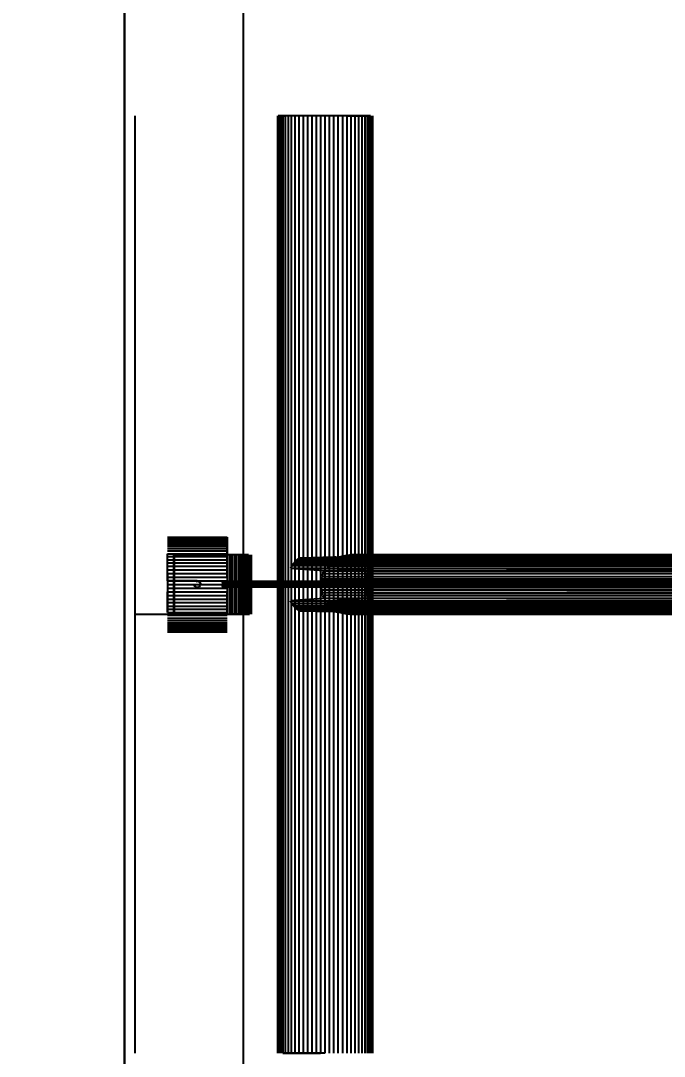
# Model space of a CAD drawing. Extents: x 11992 to 29481, y -6727 to 6811.
# Drawn here: x 12582.2 to 12690.5, y -3686 to -3511.4 of the extents above; entities that cross this region are included whole.
import ezdxf

# ---------------------------------------------------------------- set-up
doc = ezdxf.new("R2010")
doc.units = 0
doc.header["$MEASUREMENT"] = 0
doc.layers.get('0').update_dxf_attribs({"color": 8, "linetype": 'CONTINUOUS'})
doc.layers.get('Defpoints').update_dxf_attribs({"color": 8, "linetype": 'CONTINUOUS'})
for name, color, linetype in [('FF-FINISH【完成面】', 8, 'CONTINUOUS'), ('WALL', 8, 'CONTINUOUS'), ('zoylight 4标注', 9, 'CONTINUOUS')]:
    doc.layers.add(name, color=color, linetype=linetype)
doc.styles.add('CCD-DIM', font='archs.shx', dxfattribs={"width": 0.8})
doc.dimstyles.new('zoylight_DIM_40', dxfattribs={"dimscale": 40, "dimtxt": 1.9, "dimasz": 0.4, "dimexe": 0.5, "dimexo": 0.5, "dimgap": 0.5, "dimtad": 1, "dimdec": 0, "dimrnd": 5, "dimzin": 12, "dimdsep": 46, "dimtxsty": 'CCD-DIM', "dimblk": 'CCD_Dimension_Tick', "dimcen": 0.125, "dimclrd": 44, "dimclre": 44, "dimclrt": 50, "dimadec": 0, "dimazin": 0, "dimtfac": 1, "dimtdec": 0, "dimtmove": 2, "dimatfit": 3, "dimldrblk": 'CCD_Leader_Dot', "dimfxl": 0, "dimtvp": 1, "dimtolj": 1, "dimtzin": 0, "dimarcsym": 0})

# ---------------------------------------------------------------- blocks, each defined once
blk = doc.blocks.new('CCD_Dimension_Tick')
at = {"color": 0, "linetype": 'ByBlock'}
for p, q in [((-1.091, 0), (0, 0)), ((0, 0), (1.091, 0))]:
    blk.add_line(p, q, dxfattribs=at)
at = {"color": 0, "linetype": 'Continuous', "const_width": 0.608}
blk.add_lwpolyline([(-0.61, -0.61), (0.61, 0.61)], dxfattribs=at)
blk = doc.blocks.new('*D130')
at = {"layer": 'Defpoints', "color": 0, "linetype": 'Continuous'}
for p in [(12599.61, -3484.83), (12599.61, -3548.51), (14149.61, -3548.51)]:
    blk.add_point(p, dxfattribs=at)
at = {"layer": 'zoylight 4标注', "color": 44, "linetype": 'Continuous', "lineweight": -2}
blk.add_line((12599.61, -3528.51), (12599.61, -3464.83), dxfattribs=at)
at = {"layer": 'zoylight 4标注', "color": 44, "lineweight": -2}
for p, q in [((14149.61, -3528.51), (14149.61, -3464.83)), ((14133.61, -3484.83), (12615.61, -3484.83))]:
    blk.add_line(p, q, dxfattribs=at)
at = {"layer": 'zoylight 4标注', "color": 44, "linetype": 'Continuous', "lineweight": -2, "xscale": 16, "yscale": 16, "zscale": 16}
for p, rotation in [((12599.61, -3484.83), 180.0000000003128), ((14149.61, -3484.83), 3.127897940657931e-10)]:
    blk.add_blockref('CCD_Dimension_Tick', p, dxfattribs=dict(at, rotation=rotation))
at = {"layer": 'zoylight 4标注', "color": 50, "linetype": 'Continuous', "insert": (13374.61, -3426.83), "char_height": 76, "attachment_point": 5, "style": 'CCD-DIM'}
blk.add_mtext('\\A1;1550', dxfattribs=at)
blk = doc.blocks.new('CCD_Leader_Dot')
at = {"color": 0, "linetype": 'ByBlock'}
blk.add_line((-5, 0), (-10, 0), dxfattribs=at)
at = {"color": 0, "linetype": 'ByBlock', "const_width": 5}
blk.add_lwpolyline([(-2.5, 0, 1), (2.5, 0, 1)], format="xyb", close=True, dxfattribs=at)

msp = doc.modelspace()

# ---------------------------------------------------------------- linework, layer by layer
for p, q in [((12599.62, -4169.41, 559.57), (12599.62, 430.6, 559.57)), ((12599.62, -4169.41, 379.57), (12599.62, 430.6, 379.57)), ((12599.62, -669.41, -2440.43), (12599.63, -3969.41, -2440.43)), ((12601.39, -3527.47, -1660.38), (12601.39, -3685.47, -1660.38)), ((12601.39, -3527.47, -1720.38), (12601.39, -3685.47, -1720.38)), ((12625.39, -3527.47, -1650.18), (12625.39, -3685.47, -1650.18)), ((12625.42, -3527.47, -1649.46), (12625.42, -3685.47, -1649.46)), ((12625.42, -3527.47, -1650.9), (12625.42, -3685.47, -1650.9)), ((12625.52, -3527.47, -1651.63), (12625.52, -3685.47, -1651.63)), ((12625.52, -3527.47, -1648.72), (12625.52, -3685.47, -1648.72)), ((12625.52, -3527.47, -1651.63), (12625.7, -3527.47, -1647.98)), ((12626.28, -3527.47, -1653.85), (12625.52, -3527.47, -1651.63)), ((12625.7, -3527.47, -1652.38), (12625.7, -3685.47, -1652.38)), ((12625.7, -3527.47, -1647.98), (12625.7, -3685.47, -1647.98)), ((12625.7, -3527.47, -1647.98), (12626.69, -3527.47, -1645.8)), ((12625.95, -3527.47, -1647.23), (12625.95, -3685.47, -1647.23)), ((12625.95, -3527.47, -1653.12), (12625.95, -3685.47, -1653.12)), ((12626.28, -3527.47, -1653.85), (12626.28, -3685.47, -1653.85)), ((12629.01, -3527.47, -1656.87), (12626.28, -3527.47, -1653.85)), ((12626.28, -3527.47, -1646.5), (12626.28, -3685.47, -1646.5)), ((12631.19, -3527.47, -1642.49), (12626.69, -3527.47, -1645.8)), ((12626.69, -3527.47, -1645.8), (12626.69, -3685.47, -1645.8)), ((12626.69, -3527.47, -1654.55), (12626.69, -3685.47, -1654.55)), ((12627.18, -3527.47, -1655.22), (12627.18, -3685.47, -1655.22)), ((12627.18, -3527.47, -1645.13), (12627.18, -3685.47, -1645.13)), ((12627.73, -3527.47, -1655.83), (12627.73, -3685.47, -1655.83)), ((12627.73, -3527.47, -1644.52), (12627.73, -3685.47, -1644.52)), ((12628.35, -3527.47, -1643.97), (12628.35, -3685.47, -1643.97)), ((12628.35, -3527.47, -1656.39), (12628.35, -3685.47, -1656.39)), ((12637.06, -3527.47, -1657.28), (12629.01, -3527.47, -1656.87)), ((12629.01, -3527.47, -1656.87), (12629.01, -3685.47, -1656.87)), ((12629.01, -3527.47, -1643.48), (12629.01, -3685.47, -1643.48)), ((12629.72, -3527.47, -1643.07), (12629.72, -3685.47, -1643.07)), ((12629.72, -3527.47, -1657.28), (12629.72, -3685.47, -1657.28)), ((12630.44, -3527.47, -1657.61), (12630.44, -3685.47, -1657.61)), ((12630.44, -3527.47, -1642.74), (12630.44, -3685.47, -1642.74)), ((12631.19, -3527.47, -1657.87), (12631.19, -3685.47, -1657.87)), ((12631.19, -3527.47, -1642.49), (12631.19, -3685.47, -1642.49)), ((12635.59, -3527.47, -1642.49), (12631.19, -3527.47, -1642.49)), ((12631.93, -3527.47, -1658.04), (12631.93, -3685.47, -1658.04)), ((12631.93, -3527.47, -1642.31), (12631.93, -3685.47, -1642.31)), ((12632.67, -3527.47, -1658.14), (12632.67, -3685.47, -1658.14)), ((12632.67, -3527.47, -1642.21), (12632.67, -3685.47, -1642.21)), ((12633.39, -3527.47, -1658.18), (12633.39, -3685.47, -1658.18)), ((12633.39, -3527.47, -1642.18), (12633.39, -3685.47, -1642.18)), ((12634.11, -3527.47, -1658.14), (12634.11, -3685.47, -1658.14)), ((12634.85, -3527.47, -1658.04), (12634.85, -3685.47, -1658.04)), ((12634.85, -3527.47, -1642.31), (12634.85, -3685.47, -1642.31)), ((12635.59, -3527.47, -1642.49), (12635.59, -3685.47, -1642.49)), ((12639.05, -3527.47, -1644.52), (12635.59, -3527.47, -1642.49)), ((12635.59, -3527.47, -1657.87), (12635.59, -3685.47, -1657.87)), ((12636.34, -3527.47, -1642.74), (12636.34, -3685.47, -1642.74)), ((12636.34, -3527.47, -1657.61), (12636.34, -3685.47, -1657.61)), ((12637.06, -3527.47, -1657.28), (12637.06, -3685.47, -1657.28)), ((12637.06, -3527.47, -1643.07), (12637.06, -3685.47, -1643.07)), ((12637.06, -3527.47, -1657.28), (12639.05, -3527.47, -1655.83)), ((12637.77, -3527.47, -1643.48), (12637.77, -3685.47, -1643.48)), ((12637.77, -3527.47, -1656.87), (12637.77, -3685.47, -1656.87)), ((12638.43, -3527.47, -1643.97), (12638.43, -3685.47, -1643.97)), ((12638.43, -3527.47, -1656.39), (12638.43, -3685.47, -1656.39)), ((12639.05, -3527.47, -1644.52), (12639.05, -3685.47, -1644.52)), ((12639.05, -3527.47, -1655.83), (12640.5, -3527.47, -1653.85)), ((12639.05, -3527.47, -1655.83), (12639.05, -3685.47, -1655.83)), ((12641.08, -3527.47, -1647.98), (12639.05, -3527.47, -1644.52)), ((12639.6, -3527.47, -1645.13), (12639.6, -3685.47, -1645.13)), ((12639.6, -3527.47, -1655.22), (12639.6, -3685.47, -1655.22)), ((12640.09, -3527.47, -1654.55), (12640.09, -3685.47, -1654.55)), ((12640.09, -3527.47, -1645.8), (12640.09, -3685.47, -1645.8)), ((12640.5, -3527.47, -1653.85), (12640.5, -3685.47, -1653.85)), ((12640.5, -3527.47, -1646.5), (12640.5, -3685.47, -1646.5)), ((12640.5, -3527.47, -1653.85), (12641.08, -3527.47, -1647.98)), ((12640.83, -3527.47, -1653.12), (12640.83, -3685.47, -1653.12)), ((12640.83, -3527.47, -1647.23), (12640.83, -3685.47, -1647.23)), ((12641.08, -3527.47, -1647.98), (12641.08, -3685.47, -1647.98)), ((12641.08, -3527.47, -1652.38), (12641.08, -3685.47, -1652.38)), ((12641.26, -3527.47, -1648.72), (12641.26, -3685.47, -1648.72)), ((12641.26, -3527.47, -1651.63), (12641.26, -3685.47, -1651.63)), ((12641.36, -3527.47, -1649.46), (12641.36, -3685.47, -1649.46)), ((12641.36, -3527.47, -1650.9), (12641.36, -3685.47, -1650.9)), ((12641.39, -3527.47, -1660.38), (12641.39, -3685.47, -1660.38)), ((12641.39, -3527.47, -1720.38), (12641.39, -3685.47, -1720.38)), ((12641.39, -3527.47, -1660.38), (12641.39, -3527.47, -1720.38)), ((12641.39, -3527.47, -1650.18), (12641.39, -3685.47, -1650.18)), ((12641.39, -3527.47, -1660.38), (12641.39, -3527.47, -1720.38)), ((12606.9, -3598.47, -1902.31), (12616.9, -3598.47, -1902.31)), ((12606.9, -3598.5, -1901.69), (12616.9, -3598.5, -1901.69)), ((12606.9, -3598.57, -1901.06), (12616.9, -3598.57, -1901.06)), ((12606.9, -3598.57, -1903.57), (12616.9, -3598.57, -1903.57)), ((12606.9, -3598.69, -1900.45), (12616.9, -3598.69, -1900.45)), ((12606.9, -3598.69, -1904.18), (12616.9, -3598.69, -1904.18)), ((12606.9, -3598.86, -1899.84), (12616.9, -3598.86, -1899.84)), ((12606.9, -3598.86, -1904.79), (12616.9, -3598.86, -1904.79)), ((12606.9, -3599.08, -1899.25), (12616.9, -3599.08, -1899.25)), ((12606.9, -3599.08, -1905.38), (12616.9, -3599.08, -1905.38)), ((12616.9, -3600.39, -1897.12), (12616.9, -3598.5, -1901.69)), ((12616.9, -3598.5, -1902.94), (12616.9, -3606.47, -1910.31)), ((12616.9, -3598.5, -1901.69), (12616.9, -3598.5, -1902.94)), ((12606.9, -3599.34, -1898.68), (12616.9, -3599.34, -1898.68)), ((12606.9, -3599.34, -1905.95), (12616.9, -3599.34, -1905.95)), ((12606.9, -3599.65, -1898.13), (12616.9, -3599.65, -1898.13)), ((12606.9, -3599.65, -1906.49), (12616.9, -3599.65, -1906.49)), ((12606.9, -3600, -1897.61), (12616.9, -3600, -1897.61)), ((12606.9, -3600, -1907.02), (12616.9, -3600, -1907.02)), ((12606.9, -3600.39, -1897.12), (12616.9, -3600.39, -1897.12)), ((12606.9, -3600.39, -1907.51), (12616.9, -3600.39, -1907.51)), ((12606.9, -3600.82, -1896.66), (12616.9, -3600.82, -1896.66)), ((12606.9, -3600.82, -1907.97), (12616.9, -3600.82, -1907.97)), ((12616.9, -3601.77, -1895.84), (12616.9, -3600.39, -1897.12)), ((12601.39, -3601.47, -1283.88), (12601.39, -3611.47, -1283.88)), ((12601.39, -3601.47, -1275.88), (12601.39, -3611.47, -1275.88)), ((12606.9, -3605.84, -1894.34), (12606.9, -3601.28, -1896.23)), ((12606.9, -3601.28, -1908.4), (12616.9, -3601.28, -1896.23)), ((12606.9, -3601.28, -1908.4), (12616.9, -3601.28, -1908.4)), ((12606.9, -3601.77, -1895.84), (12616.9, -3601.77, -1895.84)), ((12606.9, -3602.29, -1895.49), (12616.9, -3602.29, -1895.49)), ((12607.89, -3601.47, -1275.88), (12607.89, -3611.47, -1275.88)), ((12607.89, -3601.47, -1283.88), (12607.89, -3611.47, -1283.88)), ((12619.18, -3601.47, -1283.23), (12607.89, -3601.47, -1283.88)), ((12607.99, -3601.47, -1283.88), (12607.99, -3611.47, -1283.88)), ((12607.99, -3601.47, -1275.88), (12607.99, -3611.47, -1275.88)), ((12616.9, -3605.22, -1894.41), (12616.9, -3601.77, -1895.84)), ((12616.99, -3601.47, -1275.88), (12616.99, -3611.47, -1275.88)), ((12617.35, -3601.47, -1283.86), (12617.35, -3611.47, -1283.86)), ((12617.72, -3601.47, -1283.81), (12617.72, -3611.47, -1283.81)), ((12617.72, -3601.47, -1275.94), (12617.72, -3611.47, -1275.94)), ((12618.09, -3601.47, -1276.03), (12618.09, -3611.47, -1276.03)), ((12618.09, -3601.47, -1283.72), (12618.09, -3611.47, -1283.72)), ((12618.46, -3601.47, -1283.6), (12618.46, -3611.47, -1283.6)), ((12620.54, -3601.47, -1281.71), (12618.46, -3601.47, -1276.16)), ((12618.46, -3601.47, -1276.16), (12618.46, -3611.47, -1276.16)), ((12618.83, -3601.47, -1276.32), (12618.83, -3611.47, -1276.32)), ((12618.83, -3601.47, -1283.43), (12618.83, -3611.47, -1283.43)), ((12619.18, -3601.47, -1276.53), (12619.18, -3611.47, -1276.53)), ((12619.18, -3601.47, -1283.23), (12619.18, -3611.47, -1283.23)), ((12619.18, -3601.47, -1283.23), (12620.54, -3601.47, -1281.71)), ((12619.51, -3601.47, -1276.77), (12619.51, -3611.47, -1276.77)), ((12619.51, -3601.47, -1282.98), (12619.51, -3611.47, -1282.98)), ((12619.82, -3601.47, -1277.05), (12619.82, -3611.47, -1277.05)), ((12619.82, -3601.47, -1282.71), (12619.82, -3611.47, -1282.71)), ((12620.09, -3601.47, -1277.36), (12620.09, -3611.47, -1277.36)), ((12620.09, -3601.47, -1282.4), (12620.09, -3611.47, -1282.4)), ((12620.34, -3601.47, -1282.07), (12620.34, -3611.47, -1282.07)), ((12620.34, -3601.47, -1277.69), (12620.34, -3611.47, -1277.69)), ((12620.54, -3601.47, -1281.71), (12620.54, -3611.47, -1281.71)), ((12620.54, -3601.47, -1278.04), (12620.54, -3611.47, -1278.04)), ((12620.71, -3601.47, -1281.35), (12620.71, -3611.47, -1281.35)), ((12620.71, -3601.47, -1278.4), (12620.71, -3611.47, -1278.4)), ((12620.84, -3601.47, -1278.78), (12620.84, -3611.47, -1278.78)), ((12620.84, -3601.47, -1280.98), (12620.84, -3611.47, -1280.98)), ((12620.92, -3601.47, -1280.6), (12620.92, -3611.47, -1280.6)), ((12620.92, -3601.47, -1279.15), (12620.92, -3611.47, -1279.15)), ((12620.97, -3601.47, -1280.24), (12620.97, -3611.47, -1280.24)), ((12620.97, -3601.47, -1279.52), (12620.97, -3611.47, -1279.52)), ((12620.99, -3601.47, -1279.88), (12620.99, -3611.47, -1279.88)), ((12628.11, -3602.94, -1650.97), (12628.4, -3602.59, -1651.21)), ((12628.4, -3602.59, -1651.21), (12628.72, -3602.29, -1651.48)), ((12628.4, -3602.59, -1651.21), (12889.16, -3602.59, -1343.23)), ((12628.72, -3602.29, -1651.48), (12629.06, -3602.03, -1651.76)), ((12628.72, -3602.29, -1651.48), (12933.61, -3602.29, -1339.71)), ((12635.07, -3601.89, -1645.06), (12629.06, -3602.03, -1651.76)), ((12629.06, -3602.03, -1651.76), (12893.44, -3602.03, -1341.64)), ((12632.58, -3602.03, -1654.72), (12638.14, -3601.89, -1647.63)), ((12632.58, -3602.03, -1654.72), (12892.21, -3602.03, -1347.75)), ((12632.91, -3602.29, -1655), (12632.58, -3602.03, -1654.72)), ((12632.91, -3602.29, -1655), (12633.23, -3602.59, -1655.27)), ((12632.91, -3602.29, -1655), (12903.33, -3602.29, -1342.94)), ((12633.23, -3602.59, -1655.27), (12633.53, -3602.94, -1655.51)), ((12903.45, -3602.59, -1343.34), (12633.23, -3602.59, -1655.27)), ((12635.07, -3601.89, -1645.06), (12880.29, -3602.03, -1352.36)), ((12635.21, -3601.89, -1644.91), (12635.07, -3601.89, -1645.06)), ((12635.21, -3601.89, -1644.91), (12635.36, -3601.87, -1644.78)), ((12635.21, -3601.89, -1644.91), (12880.29, -3602.03, -1352.36)), ((12635.36, -3601.87, -1644.78), (12635.52, -3601.85, -1644.67)), ((12635.36, -3601.87, -1644.78), (12880.29, -3602.03, -1352.36)), ((12635.52, -3601.85, -1644.67), (12635.69, -3601.83, -1644.57)), ((12635.52, -3601.85, -1644.67), (12880.29, -3602.03, -1352.36)), ((12635.69, -3601.83, -1644.57), (12635.86, -3601.79, -1644.49)), ((12635.69, -3601.83, -1644.57), (12915.71, -3601.82, -1336.65)), ((12635.69, -3601.83, -1644.57), (12880.29, -3602.03, -1352.36)), ((12635.86, -3601.79, -1644.49), (12636.05, -3601.76, -1644.43)), ((12635.86, -3601.79, -1644.49), (12880.63, -3601.82, -1352.66)), ((12636.05, -3601.76, -1644.43), (12636.24, -3601.72, -1644.38)), ((12636.05, -3601.76, -1644.43), (12880.63, -3601.82, -1352.66)), ((12636.24, -3601.72, -1644.38), (12636.43, -3601.68, -1644.35)), ((12636.24, -3601.72, -1644.38), (12880.63, -3601.82, -1352.66)), ((12636.43, -3601.68, -1644.35), (12636.62, -3601.64, -1644.35)), ((12636.43, -3601.68, -1644.35), (12880.99, -3601.67, -1352.96)), ((12636.43, -3601.68, -1644.35), (12880.63, -3601.82, -1352.66)), ((12636.62, -3601.64, -1644.35), (12636.82, -3601.6, -1644.36)), ((12636.62, -3601.64, -1644.35), (12880.99, -3601.67, -1352.96)), ((12636.82, -3601.6, -1644.36), (12637.01, -3601.56, -1644.39)), ((12636.82, -3601.6, -1644.36), (12880.99, -3601.67, -1352.96)), ((12637.01, -3601.56, -1644.39), (12637.2, -3601.53, -1644.44)), ((12637.01, -3601.56, -1644.39), (12880.99, -3601.67, -1352.96)), ((12637.2, -3601.53, -1644.44), (12637.39, -3601.51, -1644.51)), ((12637.2, -3601.53, -1644.44), (12881.35, -3601.56, -1353.26)), ((12637.39, -3601.51, -1644.51), (12637.56, -3601.49, -1644.59)), ((12637.39, -3601.51, -1644.51), (12881.35, -3601.56, -1353.26)), ((12637.56, -3601.49, -1644.59), (12637.73, -3601.48, -1644.69)), ((12637.56, -3601.49, -1644.59), (12881.7, -3601.49, -1353.55)), ((12637.73, -3601.48, -1644.69), (12637.89, -3601.47, -1644.81)), ((12637.73, -3601.48, -1644.69), (12881.7, -3601.49, -1353.55)), ((12898.42, -3601.47, -1341.8), (12637.89, -3601.47, -1644.81)), ((12637.89, -3601.47, -1644.81), (12638.04, -3601.48, -1644.95)), ((12638.04, -3601.48, -1644.95), (12882.39, -3601.49, -1354.13)), ((12638.04, -3601.48, -1644.95), (12638.17, -3601.49, -1645.1)), ((12638.14, -3601.89, -1647.63), (12883.8, -3602.03, -1355.32)), ((12638.26, -3601.89, -1647.47), (12638.14, -3601.89, -1647.63)), ((12638.17, -3601.49, -1645.1), (12882.74, -3601.56, -1354.43)), ((12638.17, -3601.49, -1645.1), (12638.28, -3601.51, -1645.26)), ((12638.36, -3601.87, -1647.31), (12638.26, -3601.89, -1647.47)), ((12638.26, -3601.89, -1647.47), (12883.8, -3602.03, -1355.32)), ((12638.28, -3601.51, -1645.26), (12638.38, -3601.53, -1645.43)), ((12638.28, -3601.51, -1645.26), (12882.74, -3601.56, -1354.43)), ((12638.45, -3601.85, -1647.13), (12638.36, -3601.87, -1647.31)), ((12638.36, -3601.87, -1647.31), (12883.8, -3602.03, -1355.32)), ((12638.38, -3601.53, -1645.43), (12882.74, -3601.56, -1354.43)), ((12638.38, -3601.53, -1645.43), (12638.46, -3601.56, -1645.61)), ((12638.51, -3601.83, -1646.94), (12638.45, -3601.85, -1647.13)), ((12638.45, -3601.85, -1647.13), (12883.8, -3602.03, -1355.32)), ((12638.46, -3601.56, -1645.61), (12883.1, -3601.67, -1354.73)), ((12638.46, -3601.56, -1645.61), (12638.52, -3601.6, -1645.79)), ((12638.56, -3601.79, -1646.75), (12638.51, -3601.83, -1646.94)), ((12638.51, -3601.83, -1646.94), (12903.07, -3601.82, -1342.08)), ((12638.51, -3601.83, -1646.94), (12883.8, -3602.03, -1355.32)), ((12638.52, -3601.6, -1645.79), (12638.57, -3601.64, -1645.98)), ((12638.52, -3601.6, -1645.79), (12883.1, -3601.67, -1354.73)), ((12638.59, -3601.76, -1646.56), (12638.56, -3601.79, -1646.75)), ((12638.56, -3601.79, -1646.75), (12883.45, -3601.82, -1355.03)), ((12638.57, -3601.64, -1645.98), (12883.1, -3601.67, -1354.73)), ((12638.57, -3601.64, -1645.98), (12638.6, -3601.68, -1646.17)), ((12638.6, -3601.72, -1646.37), (12638.59, -3601.76, -1646.56)), ((12638.59, -3601.76, -1646.56), (12883.45, -3601.82, -1355.03)), ((12638.6, -3601.68, -1646.17), (12883.1, -3601.67, -1354.73)), ((12638.6, -3601.68, -1646.17), (12883.45, -3601.82, -1355.03)), ((12638.6, -3601.68, -1646.17), (12638.6, -3601.72, -1646.37)), ((12638.6, -3601.72, -1646.37), (12883.45, -3601.82, -1355.03)), ((12606.9, -3602.84, -1895.19), (12616.9, -3602.84, -1895.19)), ((12606.9, -3603.41, -1894.92), (12616.9, -3603.41, -1894.92)), ((12606.9, -3604, -1894.71), (12616.9, -3604, -1894.71)), ((12627.84, -3603.32, -1650.75), (12627.61, -3603.74, -1650.55)), ((12627.61, -3603.74, -1650.55), (12633.23, -3604.1, -1643.52)), ((12627.61, -3603.74, -1650.55), (12915.75, -3603.74, -1334.3)), ((12627.84, -3603.32, -1650.75), (12628.11, -3602.94, -1650.97)), ((12892.68, -3603.32, -1340.24), (12627.84, -3603.32, -1650.75)), ((12628.11, -3602.94, -1650.97), (12882.17, -3602.94, -1348.49)), ((12633.04, -3604.63, -1643.36), (12633.2, -3604.18, -1643.49)), ((12633.2, -3604.18, -1643.49), (12633.23, -3604.1, -1643.52)), ((12633.2, -3604.18, -1643.49), (12881.53, -3604.18, -1347.84)), ((12633.23, -3604.1, -1643.52), (12878.84, -3603.74, -1351.15)), ((12633.53, -3602.94, -1655.51), (12633.79, -3603.32, -1655.74)), ((12889.87, -3602.94, -1351.04), (12633.53, -3602.94, -1655.51)), ((12633.79, -3603.32, -1655.74), (12899.92, -3603.32, -1345.38)), ((12633.79, -3603.32, -1655.74), (12634.02, -3603.74, -1655.93)), ((12639.97, -3604.1, -1649.17), (12634.02, -3603.74, -1655.93)), ((12634.02, -3603.74, -1655.93), (12907.63, -3603.74, -1343.37)), ((12639.97, -3604.1, -1649.17), (12885.25, -3603.74, -1356.53)), ((12640.01, -3604.18, -1649.2), (12639.97, -3604.1, -1649.17)), ((12640.01, -3604.18, -1649.2), (12887.79, -3604.18, -1354.14)), ((12640.01, -3604.18, -1649.2), (12640.17, -3604.63, -1649.33)), ((12606.9, -3604.6, -1910.09), (12606.9, -3610.1, -1909.44)), ((12606.9, -3604.6, -1894.53), (12616.9, -3604.6, -1894.53)), ((12606.9, -3604.6, -1910.09), (12616.9, -3604.6, -1910.09)), ((12606.9, -3605.22, -1894.41), (12616.9, -3605.22, -1894.41)), ((12606.9, -3605.22, -1910.22), (12616.9, -3605.22, -1910.22)), ((12606.9, -3605.84, -1894.34), (12611.85, -3605.87, -1894.34)), ((12611.9, -3605.87, -1894.34), (12606.9, -3605.84, -1894.34)), ((12606.9, -3605.84, -1910.29), (12616.9, -3605.84, -1910.29)), ((12611.91, -3605.94, -1279.83), (12611.66, -3606.01, -1279.82)), ((12611.91, -3605.94, -1900.63), (12611.66, -3606.01, -1900.63)), ((12611.66, -3606.01, -1900.63), (12611.66, -3606.01, -1279.82)), ((12612.17, -3606.01, -1900.63), (12611.91, -3605.94, -1900.63)), ((12612.17, -3606.01, -1279.85), (12611.91, -3605.94, -1279.83)), ((12611.91, -3605.94, -1900.63), (12611.91, -3605.94, -1279.83)), ((12612.35, -3606.19, -1900.63), (12612.17, -3606.01, -1900.63)), ((12612.35, -3606.19, -1279.86), (12612.17, -3606.01, -1279.85)), ((12612.17, -3606.01, -1900.63), (12612.17, -3606.01, -1279.85)), ((12612.35, -3606.19, -1900.63), (12612.41, -3606.44, -1900.63)), ((12612.35, -3606.19, -1900.63), (12612.35, -3606.19, -1279.86)), ((12612.35, -3606.19, -1279.86), (12612.41, -3606.44, -1279.87)), ((12612.4, -3606.14, -1894.32), (12612.38, -3606.11, -1894.32)), ((12612.42, -3606.16, -1894.32), (12612.4, -3606.14, -1894.32)), ((12612.43, -3606.19, -1894.32), (12612.42, -3606.16, -1894.32)), ((12612.45, -3606.22, -1894.32), (12612.43, -3606.19, -1894.32)), ((12616.15, -3606.19, -1277.2), (12616.13, -3606.44, -1277.27)), ((12616.15, -3606.19, -1277.2), (12616.2, -3606.01, -1277.03)), ((12870.11, -3606.27, -1368.13), (12616.15, -3606.19, -1277.2)), ((12616.2, -3606.01, -1277.03), (12616.27, -3605.94, -1276.79)), ((12870.17, -3606.09, -1367.96), (12616.2, -3606.01, -1277.03)), ((12616.27, -3605.94, -1276.79), (12616.34, -3606.01, -1276.54)), ((12870.26, -3606.02, -1367.72), (12616.27, -3605.94, -1276.79)), ((12870.34, -3606.09, -1367.49), (12616.34, -3606.01, -1276.54)), ((12616.34, -3606.01, -1276.54), (12616.39, -3606.19, -1276.37)), ((12870.4, -3606.27, -1367.31), (12616.39, -3606.19, -1276.37)), ((12616.39, -3606.19, -1276.37), (12616.4, -3606.44, -1276.3)), ((12632.79, -3606.02, -1643.15), (12632.77, -3606.47, -1643.13)), ((12632.84, -3605.56, -1643.19), (12632.79, -3606.02, -1643.15)), ((12863.59, -3606.09, -1368.07), (12632.79, -3606.02, -1643.15)), ((12863.57, -3606.18, -1368.09), (12632.79, -3606.02, -1643.15)), ((12863.55, -3606.28, -1368.11), (12632.79, -3606.02, -1643.15)), ((12632.79, -3606.02, -1643.15), (12863.54, -3606.37, -1368.12)), ((12632.84, -3605.56, -1643.19), (12632.92, -3605.1, -1643.26)), ((12863.93, -3605.59, -1367.77), (12632.84, -3605.56, -1643.19)), ((12863.87, -3605.64, -1367.83), (12632.84, -3605.56, -1643.19)), ((12632.84, -3605.56, -1643.19), (12863.63, -3606, -1368.05)), ((12863.81, -3605.7, -1367.88), (12632.84, -3605.56, -1643.19)), ((12863.76, -3605.77, -1367.93), (12632.84, -3605.56, -1643.19)), ((12863.71, -3605.84, -1367.98), (12632.84, -3605.56, -1643.19)), ((12863.67, -3605.92, -1368.01), (12632.84, -3605.56, -1643.19)), ((12633.04, -3604.63, -1643.36), (12632.92, -3605.1, -1643.26)), ((12863.93, -3605.59, -1367.77), (12632.92, -3605.1, -1643.26)), ((12632.92, -3605.1, -1643.26), (12867.51, -3605.22, -1363.63)), ((12864.25, -3605.47, -1367.42), (12632.92, -3605.1, -1643.26)), ((12864.19, -3605.48, -1367.5), (12632.92, -3605.1, -1643.26)), ((12864.13, -3605.49, -1367.57), (12632.92, -3605.1, -1643.26)), ((12864.06, -3605.52, -1367.64), (12632.92, -3605.1, -1643.26)), ((12632.92, -3605.1, -1643.26), (12881.27, -3605.1, -1347.58)), ((12632.92, -3605.1, -1643.26), (12867.38, -3605.24, -1363.78)), ((12864, -3605.55, -1367.71), (12632.92, -3605.1, -1643.26)), ((12633.04, -3604.63, -1643.36), (12905.95, -3604.63, -1334.7)), ((12640.17, -3604.63, -1649.33), (12640.29, -3605.1, -1649.44)), ((12890.58, -3604.63, -1351.9), (12640.17, -3604.63, -1649.33)), ((12640.29, -3605.1, -1649.44), (12640.37, -3605.56, -1649.51)), ((12640.29, -3605.1, -1649.44), (12893.61, -3605.1, -1349.83)), ((12640.37, -3605.56, -1649.51), (12640.42, -3606.02, -1649.55)), ((12893.67, -3605.56, -1349.92), (12640.37, -3605.56, -1649.51)), ((12640.42, -3606.02, -1649.55), (12640.43, -3606.47, -1649.56)), ((12640.42, -3606.02, -1649.55), (12888.17, -3606.02, -1354.52)), ((12606.9, -3606.47, -1910.31), (12616.9, -3606.47, -1910.31)), ((12606.9, -3607.1, -1910.29), (12616.9, -3607.1, -1910.29)), ((12606.9, -3607.72, -1894.41), (12616.9, -3607.72, -1894.41)), ((12606.9, -3611.17, -1895.84), (12606.9, -3607.72, -1894.41)), ((12606.9, -3607.72, -1910.22), (12616.9, -3607.72, -1910.22)), ((12611.35, -3606.7, -1894.32), (12611.36, -3606.73, -1894.32)), ((12611.36, -3606.73, -1894.32), (12611.38, -3606.76, -1894.32)), ((12611.38, -3606.76, -1894.32), (12611.39, -3606.78, -1894.32)), ((12611.39, -3606.78, -1894.32), (12611.41, -3606.81, -1894.32)), ((12611.42, -3606.44, -1900.63), (12611.48, -3606.69, -1900.63)), ((12611.42, -3606.44, -1900.63), (12611.42, -3606.44, -1279.8)), ((12611.42, -3606.44, -1279.8), (12611.48, -3606.69, -1279.8)), ((12611.48, -3606.69, -1900.63), (12611.66, -3606.88, -1900.63)), ((12611.48, -3606.69, -1900.63), (12611.48, -3606.69, -1279.8)), ((12611.48, -3606.69, -1279.8), (12611.66, -3606.88, -1279.82)), ((12611.66, -3606.88, -1900.63), (12611.91, -3606.94, -1900.63)), ((12611.66, -3606.88, -1279.82), (12611.91, -3606.94, -1279.83)), ((12611.66, -3606.88, -1900.63), (12611.66, -3606.88, -1279.82)), ((12611.91, -3606.94, -1900.63), (12612.17, -3606.88, -1900.63)), ((12611.91, -3606.94, -1279.83), (12612.17, -3606.88, -1279.85)), ((12611.91, -3606.94, -1900.63), (12611.91, -3606.94, -1279.83)), ((12612.17, -3606.88, -1900.63), (12612.35, -3606.69, -1900.63)), ((12612.17, -3606.88, -1279.85), (12612.35, -3606.69, -1279.86)), ((12612.17, -3606.88, -1900.63), (12612.17, -3606.88, -1279.85)), ((12612.35, -3606.69, -1279.86), (12612.41, -3606.44, -1279.87)), ((12612.35, -3606.69, -1900.63), (12612.41, -3606.44, -1900.63)), ((12612.35, -3606.69, -1900.63), (12612.35, -3606.69, -1279.86)), ((12612.4, -3606.81, -1894.32), (12612.42, -3606.78, -1894.32)), ((12612.41, -3606.44, -1279.87), (12612.41, -3606.44, -1900.63)), ((12612.42, -3606.78, -1894.32), (12612.43, -3606.76, -1894.32)), ((12612.46, -3606.24, -1894.32), (12612.45, -3606.22, -1894.32)), ((12612.47, -3606.27, -1894.32), (12612.46, -3606.24, -1894.32)), ((12612.48, -3606.3, -1894.32), (12612.47, -3606.27, -1894.32)), ((12870.09, -3606.52, -1368.19), (12616.13, -3606.44, -1277.27)), ((12616.15, -3606.69, -1277.2), (12616.13, -3606.44, -1277.27)), ((12870.11, -3606.77, -1368.13), (12616.15, -3606.69, -1277.2)), ((12616.2, -3606.88, -1277.03), (12616.15, -3606.69, -1277.2)), ((12870.17, -3606.96, -1367.96), (12616.2, -3606.88, -1277.03)), ((12616.27, -3606.94, -1276.79), (12616.2, -3606.88, -1277.03)), ((12616.34, -3606.88, -1276.54), (12616.27, -3606.94, -1276.79)), ((12870.26, -3607.02, -1367.72), (12616.27, -3606.94, -1276.79)), ((12616.39, -3606.69, -1276.37), (12616.34, -3606.88, -1276.54)), ((12870.34, -3606.96, -1367.49), (12616.34, -3606.88, -1276.54)), ((12616.4, -3606.44, -1276.3), (12616.39, -3606.69, -1276.37)), ((12870.4, -3606.77, -1367.31), (12616.39, -3606.69, -1276.37)), ((12870.42, -3606.52, -1367.25), (12616.4, -3606.44, -1276.3)), ((12616.9, -3606.47, -1910.31), (12616.9, -3609.53, -1909.7)), ((12616.9, -3611.17, -1895.84), (12616.9, -3607.72, -1894.41)), ((12632.77, -3606.47, -1643.13), (12632.79, -3606.92, -1643.15)), ((12632.77, -3606.47, -1643.13), (12863.53, -3606.47, -1368.12)), ((12632.79, -3606.92, -1643.15), (12863.54, -3606.57, -1368.12)), ((12632.79, -3606.92, -1643.15), (12863.55, -3606.67, -1368.11)), ((12632.79, -3606.92, -1643.15), (12863.57, -3606.76, -1368.09)), ((12632.79, -3606.92, -1643.15), (12863.59, -3606.86, -1368.07)), ((12632.84, -3607.38, -1643.19), (12632.79, -3606.92, -1643.15)), ((12632.84, -3607.38, -1643.19), (12863.63, -3606.94, -1368.05)), ((12632.84, -3607.38, -1643.19), (12863.67, -3607.03, -1368.01)), ((12632.84, -3607.38, -1643.19), (12863.71, -3607.11, -1367.98)), ((12632.84, -3607.38, -1643.19), (12863.76, -3607.18, -1367.93)), ((12632.84, -3607.38, -1643.19), (12863.81, -3607.25, -1367.88)), ((12632.84, -3607.38, -1643.19), (12863.87, -3607.3, -1367.83)), ((12632.84, -3607.38, -1643.19), (12863.93, -3607.35, -1367.77)), ((12632.84, -3607.38, -1643.19), (12632.92, -3607.85, -1643.26)), ((12632.92, -3607.85, -1643.26), (12863.93, -3607.35, -1367.77)), ((12632.92, -3607.85, -1643.26), (12864, -3607.4, -1367.71)), ((12632.92, -3607.85, -1643.26), (12864.06, -3607.43, -1367.64)), ((12632.92, -3607.85, -1643.26), (12864.13, -3607.45, -1367.57)), ((12632.92, -3607.85, -1643.26), (12864.25, -3607.47, -1367.42)), ((12632.92, -3607.85, -1643.26), (12864.19, -3607.47, -1367.5)), ((12867.38, -3607.71, -1363.78), (12632.92, -3607.85, -1643.26)), ((12632.92, -3607.85, -1643.26), (12867.51, -3607.72, -1363.63)), ((12905.92, -3607.85, -1334.54), (12632.92, -3607.85, -1643.26)), ((12633.04, -3608.31, -1643.36), (12632.92, -3607.85, -1643.26)), ((12640.17, -3608.31, -1649.33), (12640.29, -3607.85, -1649.44)), ((12640.29, -3607.85, -1649.44), (12640.37, -3607.38, -1649.51)), ((12640.29, -3607.85, -1649.44), (12933.8, -3607.85, -1348.24)), ((12640.37, -3607.38, -1649.51), (12640.42, -3606.92, -1649.55)), ((12900.31, -3607.38, -1346.34), (12640.37, -3607.38, -1649.51)), ((12640.43, -3606.47, -1649.56), (12640.42, -3606.92, -1649.55)), ((12950.07, -3606.92, -1366.84), (12640.42, -3606.92, -1649.55)), ((12640.43, -3606.47, -1649.56), (12936.7, -3606.47, -1350.29)), ((12606.9, -3608.34, -1910.09), (12616.9, -3608.34, -1910.09)), ((12606.9, -3608.34, -1894.53), (12616.9, -3608.34, -1894.53)), ((12606.9, -3608.94, -1909.92), (12616.9, -3608.94, -1909.92)), ((12606.9, -3608.94, -1894.71), (12616.9, -3608.94, -1894.71)), ((12606.9, -3609.53, -1894.92), (12616.9, -3609.53, -1894.92)), ((12606.9, -3609.53, -1909.7), (12616.9, -3609.53, -1909.7)), ((12616.9, -3609.53, -1909.7), (12616.9, -3611.17, -1895.84)), ((12633.23, -3608.85, -1643.52), (12627.61, -3609.21, -1650.55)), ((12627.84, -3609.62, -1650.75), (12627.61, -3609.21, -1650.55)), ((12627.61, -3609.21, -1650.55), (12958.53, -3609.21, -1363.3)), ((12627.84, -3609.62, -1650.75), (12628.11, -3610.01, -1650.97)), ((12627.84, -3609.62, -1650.75), (12896.92, -3609.62, -1338.22)), ((12884.67, -3608.31, -1344.72), (12633.04, -3608.31, -1643.36)), ((12633.2, -3608.77, -1643.49), (12633.04, -3608.31, -1643.36)), ((12633.2, -3608.77, -1643.49), (12633.23, -3608.85, -1643.52)), ((12633.2, -3608.77, -1643.49), (12892.42, -3608.77, -1339.75)), ((12878.84, -3609.21, -1351.15), (12633.23, -3608.85, -1643.52)), ((12633.53, -3610.01, -1655.51), (12633.79, -3609.62, -1655.74)), ((12633.79, -3609.62, -1655.74), (12634.02, -3609.21, -1655.93)), ((12890.09, -3609.62, -1351.3), (12633.79, -3609.62, -1655.74)), ((12634.02, -3609.21, -1655.93), (12639.97, -3608.85, -1649.17)), ((12634.02, -3609.21, -1655.93), (12907.63, -3609.21, -1343.37)), ((12640.01, -3608.77, -1649.2), (12639.97, -3608.85, -1649.17)), ((12885.25, -3609.21, -1356.53), (12639.97, -3608.85, -1649.17)), ((12640.01, -3608.77, -1649.2), (12640.17, -3608.31, -1649.33)), ((12640.01, -3608.77, -1649.2), (12887.79, -3608.77, -1354.14)), ((12640.17, -3608.31, -1649.33), (12887.94, -3608.31, -1354.29)), ((12606.9, -3610.1, -1909.44), (12606.9, -3611.17, -1895.84)), ((12606.9, -3610.1, -1909.44), (12616.9, -3610.1, -1909.44)), ((12606.9, -3610.1, -1895.19), (12616.9, -3610.1, -1895.19)), ((12606.9, -3610.65, -1895.49), (12616.9, -3610.65, -1895.49)), ((12606.9, -3610.65, -1909.13), (12616.9, -3610.65, -1909.13)), ((12606.9, -3611.17, -1908.79), (12616.9, -3611.17, -1908.79)), ((12606.9, -3611.17, -1895.84), (12616.9, -3611.17, -1895.84)), ((12628.11, -3610.01, -1650.97), (12628.4, -3610.35, -1651.21)), ((12628.11, -3610.01, -1650.97), (12888.94, -3610.01, -1342.91)), ((12628.4, -3610.35, -1651.21), (12628.72, -3610.66, -1651.48)), ((12885.62, -3610.35, -1345.88), (12628.4, -3610.35, -1651.21)), ((12897.37, -3610.66, -1339.28), (12628.72, -3610.66, -1651.48)), ((12628.72, -3610.66, -1651.48), (12629.06, -3610.91, -1651.76)), ((12883.04, -3610.91, -1349.36), (12629.06, -3610.91, -1651.76)), ((12629.06, -3610.91, -1651.76), (12635.07, -3611.05, -1645.06)), ((12632.91, -3610.66, -1655), (12632.58, -3610.91, -1654.72)), ((12638.14, -3611.05, -1647.63), (12632.58, -3610.91, -1654.72)), ((12907.27, -3610.91, -1341.52), (12632.58, -3610.91, -1654.72)), ((12632.91, -3610.66, -1655), (12633.23, -3610.35, -1655.27)), ((12911.47, -3610.66, -1341.37), (12632.91, -3610.66, -1655)), ((12633.23, -3610.35, -1655.27), (12633.53, -3610.01, -1655.51)), ((12889.63, -3610.35, -1350.74), (12633.23, -3610.35, -1655.27)), ((12892.9, -3610.01, -1348.78), (12633.53, -3610.01, -1655.51)), ((12880.29, -3610.91, -1352.36), (12635.07, -3611.05, -1645.06)), ((12635.21, -3611.06, -1644.91), (12635.07, -3611.05, -1645.06)), ((12635.21, -3611.06, -1644.91), (12880.29, -3610.91, -1352.36)), ((12635.21, -3611.06, -1644.91), (12635.35, -3611.07, -1644.78)), ((12635.35, -3611.07, -1644.78), (12880.29, -3610.91, -1352.36)), ((12635.35, -3611.07, -1644.78), (12635.51, -3611.09, -1644.67)), ((12635.51, -3611.09, -1644.67), (12880.29, -3610.91, -1352.36)), ((12635.51, -3611.09, -1644.67), (12635.69, -3611.12, -1644.57)), ((12880.29, -3610.91, -1352.36), (12635.69, -3611.12, -1644.57)), ((12635.69, -3611.12, -1644.57), (12880.63, -3611.12, -1352.66)), ((12635.69, -3611.12, -1644.57), (12635.86, -3611.15, -1644.49)), ((12635.86, -3611.15, -1644.49), (12880.63, -3611.12, -1352.66)), ((12635.86, -3611.15, -1644.49), (12636.05, -3611.19, -1644.43)), ((12636.05, -3611.19, -1644.43), (12880.63, -3611.12, -1352.66)), ((12636.05, -3611.19, -1644.43), (12636.24, -3611.23, -1644.38)), ((12636.24, -3611.23, -1644.38), (12880.63, -3611.12, -1352.66)), ((12636.24, -3611.23, -1644.38), (12636.43, -3611.27, -1644.35)), ((12880.63, -3611.12, -1352.66), (12636.43, -3611.27, -1644.35)), ((12636.43, -3611.27, -1644.35), (12636.62, -3611.31, -1644.35)), ((12636.43, -3611.27, -1644.35), (12880.99, -3611.28, -1352.96)), ((12636.62, -3611.31, -1644.35), (12880.99, -3611.28, -1352.96)), ((12636.62, -3611.31, -1644.35), (12636.82, -3611.35, -1644.36)), ((12636.82, -3611.35, -1644.36), (12880.99, -3611.28, -1352.96)), ((12636.82, -3611.35, -1644.36), (12637.01, -3611.38, -1644.39)), ((12880.99, -3611.28, -1352.96), (12637.01, -3611.38, -1644.39)), ((12637.01, -3611.38, -1644.39), (12637.2, -3611.41, -1644.44)), ((12637.2, -3611.41, -1644.44), (12881.35, -3611.39, -1353.26)), ((12637.2, -3611.41, -1644.44), (12637.38, -3611.44, -1644.5)), ((12637.38, -3611.44, -1644.5), (12881.35, -3611.39, -1353.26)), ((12637.38, -3611.44, -1644.5), (12637.56, -3611.46, -1644.59)), ((12881.35, -3611.39, -1353.26), (12637.56, -3611.46, -1644.59)), ((12883.8, -3610.91, -1355.32), (12638.14, -3611.05, -1647.63)), ((12638.26, -3611.06, -1647.47), (12638.14, -3611.05, -1647.63)), ((12638.17, -3611.46, -1645.1), (12638.28, -3611.44, -1645.26)), ((12638.26, -3611.06, -1647.47), (12883.8, -3610.91, -1355.32)), ((12638.36, -3611.07, -1647.3), (12638.26, -3611.06, -1647.47)), ((12638.28, -3611.44, -1645.26), (12638.38, -3611.41, -1645.43)), ((12638.28, -3611.44, -1645.26), (12882.39, -3611.45, -1354.13)), ((12638.36, -3611.07, -1647.3), (12883.8, -3610.91, -1355.32)), ((12638.45, -3611.09, -1647.13), (12638.36, -3611.07, -1647.3)), ((12638.38, -3611.41, -1645.43), (12638.46, -3611.38, -1645.61)), ((12638.38, -3611.41, -1645.43), (12882.74, -3611.39, -1354.43)), ((12638.45, -3611.09, -1647.13), (12883.8, -3610.91, -1355.32)), ((12638.51, -3611.12, -1646.94), (12638.45, -3611.09, -1647.13)), ((12638.46, -3611.38, -1645.61), (12883.1, -3611.28, -1354.73)), ((12638.46, -3611.38, -1645.61), (12638.52, -3611.35, -1645.79)), ((12638.51, -3611.12, -1646.94), (12883.8, -3610.91, -1355.32)), ((12899.13, -3611.12, -1343.5), (12638.51, -3611.12, -1646.94)), ((12638.56, -3611.15, -1646.75), (12638.51, -3611.12, -1646.94)), ((12638.52, -3611.35, -1645.79), (12883.1, -3611.28, -1354.73)), ((12638.52, -3611.35, -1645.79), (12638.57, -3611.31, -1645.98)), ((12638.56, -3611.15, -1646.75), (12883.45, -3611.12, -1355.03)), ((12638.59, -3611.19, -1646.56), (12638.56, -3611.15, -1646.75)), ((12638.57, -3611.31, -1645.98), (12638.6, -3611.27, -1646.17)), ((12638.57, -3611.31, -1645.98), (12883.1, -3611.28, -1354.73)), ((12638.59, -3611.19, -1646.56), (12883.45, -3611.12, -1355.03)), ((12638.6, -3611.23, -1646.37), (12638.59, -3611.19, -1646.56)), ((12638.6, -3611.27, -1646.17), (12883.45, -3611.12, -1355.03)), ((12638.6, -3611.23, -1646.37), (12883.45, -3611.12, -1355.03)), ((12638.6, -3611.27, -1646.17), (12638.6, -3611.23, -1646.37)), ((12883.1, -3611.28, -1354.73), (12638.6, -3611.27, -1646.17)), ((12601.39, -3611.47, -1275.88), (12617.72, -3611.47, -1283.81)), ((12606.9, -3611.67, -1896.23), (12616.9, -3611.67, -1896.23)), ((12606.9, -3611.67, -1908.4), (12616.9, -3611.67, -1908.4)), ((12606.9, -3612.13, -1907.97), (12616.9, -3612.13, -1907.97)), ((12606.9, -3612.13, -1896.66), (12616.9, -3612.13, -1896.66)), ((12606.9, -3612.56, -1907.51), (12616.9, -3612.56, -1907.51)), ((12606.9, -3612.56, -1897.12), (12616.9, -3612.56, -1897.12)), ((12606.9, -3612.94, -1907.02), (12616.9, -3612.94, -1907.02)), ((12606.9, -3612.94, -1897.61), (12616.9, -3612.94, -1897.61)), ((12618.83, -3611.47, -1276.32), (12617.72, -3611.47, -1275.94)), ((12617.72, -3611.47, -1283.81), (12618.83, -3611.47, -1283.43)), ((12618.83, -3611.47, -1283.43), (12620.71, -3611.47, -1281.35)), ((12620.71, -3611.47, -1278.4), (12618.83, -3611.47, -1276.32)), ((12620.71, -3611.47, -1281.35), (12620.71, -3611.47, -1278.4)), ((12637.56, -3611.46, -1644.59), (12637.73, -3611.47, -1644.69)), ((12637.73, -3611.47, -1644.69), (12881.7, -3611.45, -1353.55)), ((12637.73, -3611.47, -1644.69), (12637.89, -3611.47, -1644.81)), ((12637.89, -3611.47, -1644.81), (12898.42, -3611.47, -1341.8)), ((12637.89, -3611.47, -1644.81), (12638.03, -3611.47, -1644.95)), ((12638.03, -3611.47, -1644.95), (12638.17, -3611.46, -1645.1)), ((12638.03, -3611.47, -1644.95), (12882.04, -3611.47, -1353.84)), ((12638.17, -3611.46, -1645.1), (12882.39, -3611.45, -1354.13)), ((12606.9, -3613.29, -1906.49), (12616.9, -3613.29, -1906.49)), ((12606.9, -3613.29, -1898.13), (12616.9, -3613.29, -1898.13)), ((12606.9, -3613.6, -1905.95), (12616.9, -3613.6, -1905.95)), ((12606.9, -3613.6, -1898.68), (12616.9, -3613.6, -1898.68)), ((12606.9, -3613.86, -1905.38), (12616.9, -3613.86, -1905.38)), ((12606.9, -3613.86, -1899.25), (12616.9, -3613.86, -1899.25)), ((12606.9, -3614.08, -1904.79), (12616.9, -3614.08, -1904.79)), ((12606.9, -3614.08, -1899.84), (12616.9, -3614.08, -1899.84)), ((12606.9, -3614.25, -1904.18), (12616.9, -3614.25, -1904.18)), ((12606.9, -3614.25, -1900.45), (12616.9, -3614.25, -1900.45)), ((12606.9, -3614.37, -1903.57), (12616.9, -3614.37, -1903.57)), ((12606.9, -3614.37, -1901.06), (12616.9, -3614.37, -1901.06)), ((12606.9, -3614.45, -1902.94), (12616.9, -3614.45, -1902.94)), ((12606.9, -3614.45, -1901.69), (12616.9, -3614.45, -1901.69)), ((12606.9, -3614.47, -1902.31), (12616.9, -3614.47, -1902.31)), ((12626.28, -3685.47, -1653.85), (12632.67, -3685.47, -1642.21)), ((12627.73, -3685.47, -1655.83), (12626.28, -3685.47, -1653.85)), ((12632.67, -3685.47, -1658.14), (12627.73, -3685.47, -1655.83)), ((12633.39, -3685.47, -1642.18), (12632.67, -3685.47, -1658.14)), ((12641.39, -3685.47, -1720.38), (12641.39, -3685.47, -1660.38))]:
    msp.add_line(p, q)
at = {"layer": 'FF-FINISH【完成面】'}
msp.add_line((12619.62, -789.45), (12619.61, -3949.45), dxfattribs=at)
at = {"layer": 'WALL'}
msp.add_line((12599.61, -3569.45), (12599.61, -669.45), dxfattribs=at)

# ---------------------------------------------------------------- dimensions: what is measured, and where the dimension line sits
at = {"layer": 'zoylight 4标注', "linetype": 'Continuous'}
dim = msp.add_aligned_dim(p1=(14149.61, -3548.51), p2=(12599.61, -3548.51), distance=-63.68, dimstyle='zoylight_DIM_40', dxfattribs=at)
dim.commit()
dim.dimension.update_dxf_attribs({"geometry": '*D130', "text_midpoint": (13374.61, -3426.83)})

doc.saveas('drawing.dxf')
